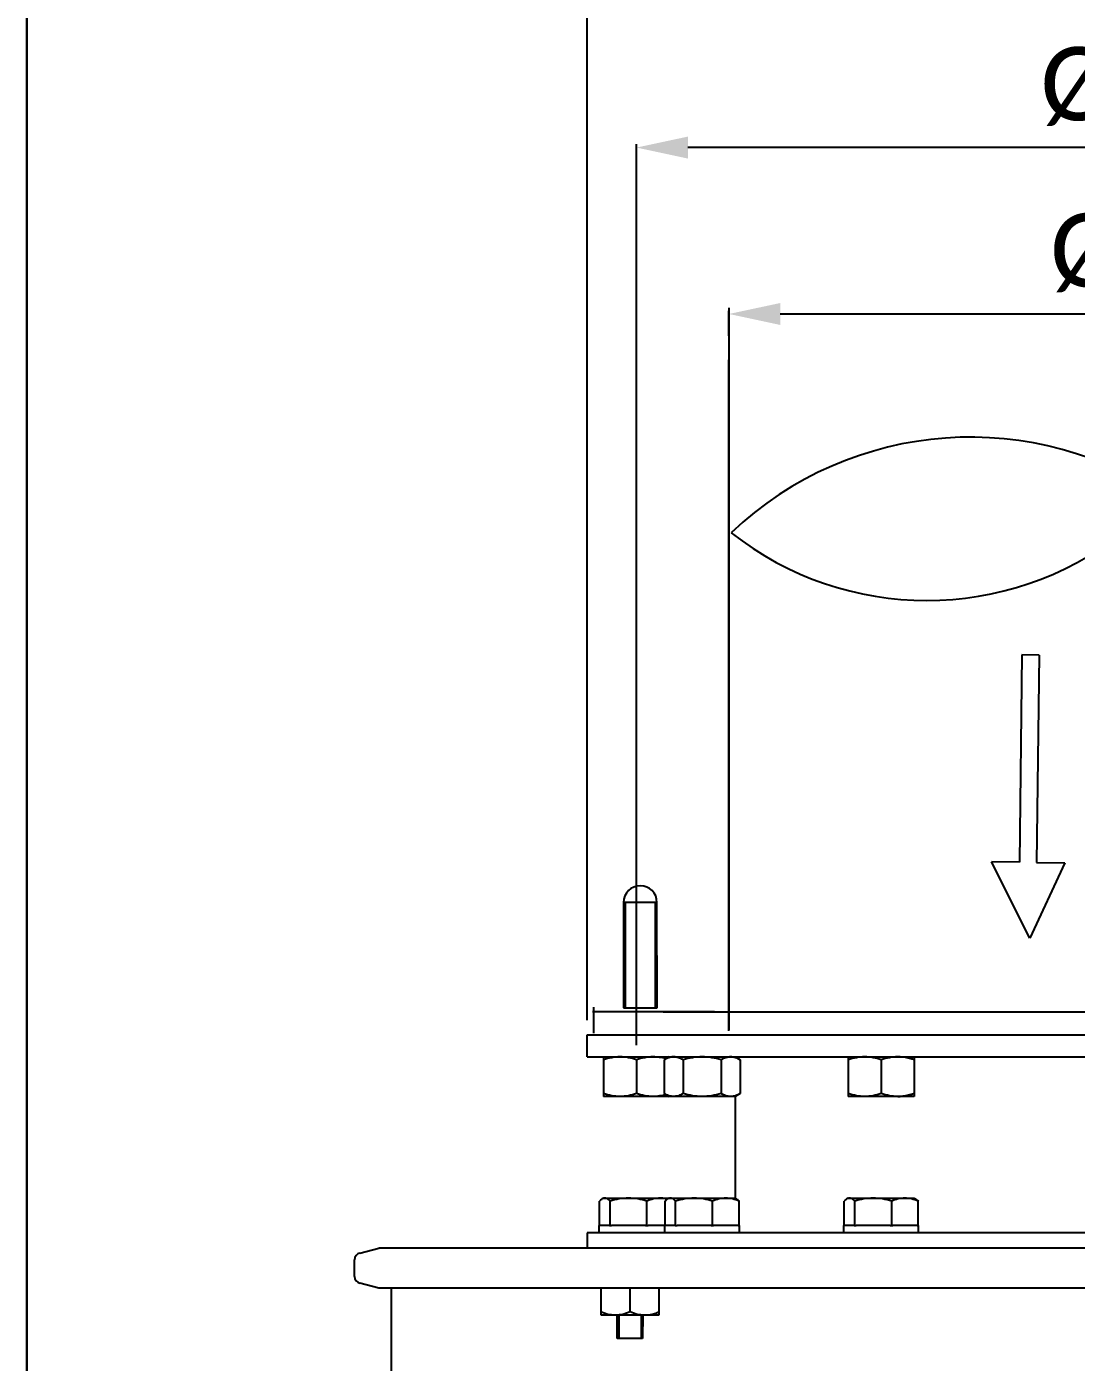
# Model space of a CAD drawing. Header units: millimetres. Extents: x 0 to 7169, y -1866 to 3918.
# Drawn here: x 3796 to 4273, y -317 to 290 of the extents above; entities that cross this region are included whole.
import ezdxf

# ---------------------------------------------------------------- set-up
doc = ezdxf.new("R2010")
doc.units = ezdxf.units.MM
doc.header["$LTSCALE"] = 217.8
doc.header["$PDMODE"] = 3
doc.header["$PDSIZE"] = 8
doc.layers.get('0').update_dxf_attribs({"linetype": 'CONTINUOUS'})
doc.layers.get('Defpoints').update_dxf_attribs({"linetype": 'CONTINUOUS'})
doc.layers.add('00_BUW_DATUM', color=7, linetype='CONTINUOUS')
doc.layers.add('02___PRT_ALL_AXES', color=7, linetype='CONTINUOUS')
doc.styles.get("Standard").update_dxf_attribs({"font": 'calibri.ttf'})
doc.dimstyles.new('DIMSTYLE_2', dxfattribs={"dimtxt": 33.333333, "dimasz": 23.333333, "dimexe": 1.5, "dimexo": 1, "dimgap": 1.25, "dimtad": 1, "dimdsep": 46, "dimtxsty": 'Standard', "dimblk": '_FILLED', "dimblk1": '_FILLED', "dimblk2": '_FILLED', "dimcen": 0.09, "dimazin": 2, "dimtp": 0.01, "dimtm": 0.01, "dimtfac": 1, "dimtofl": 0, "dimtmove": 0, "dimatfit": 3, "dimldrblk": '_FILLED', "dimfxl": 1, "dimtolj": 1, "dimarcsym": 0})

# ---------------------------------------------------------------- blocks, each defined once
blk = doc.blocks.new('_FILLED')
at = {"color": 0, "linetype": 'ByBlock'}
blk.add_solid([(0, 0), (-1, 0.214), (-1, -0.214)], dxfattribs=at)
blk = doc.blocks.new('*D310')
at = {"color": 0, "linetype": 'Continuous', "lineweight": -2}
for p, q in [((4115.31, 149.78), (4115.31, 161.28)), ((4138.65, 159.78), (4448.59, 159.78)), ((4471.92, 145.72), (4471.92, 161.28))]:
    blk.add_line(p, q, dxfattribs=at)
at = {"layer": 'Defpoints', "color": 0}
for p in [(4471.92, 159.78), (4115.31, 148.78), (4471.92, 144.72)]:
    blk.add_point(p, dxfattribs=at)
at = {"color": 0, "linetype": 'ByBlock', "lineweight": -2, "xscale": 23.3333333333, "yscale": 23.3333333333, "zscale": 23.3333333333, "rotation": 180}
blk.add_blockref('_FILLED', (4115.31, 159.78), dxfattribs=at)
at = {"color": 0, "linetype": 'ByBlock', "lineweight": -2, "xscale": 23.3333333333, "yscale": 23.3333333333, "zscale": 23.3333333333}
blk.add_blockref('_FILLED', (4471.92, 159.78), dxfattribs=at)
at = {"color": 0, "insert": (4261.3, 205.48), "char_height": 33.333, "attachment_point": 1, "line_spacing_factor": 0.9}
blk.add_mtext('\\A1;%%c355', dxfattribs=at)
blk = doc.blocks.new('*D315')
at = {"color": 0, "linetype": 'Continuous', "lineweight": -2}
for p, q in [((4073.28, -172.53), (4073.28, 236.91)), ((4518.28, -171.19), (4518.28, 236.91)), ((4494.95, 235.41), (4096.62, 235.41))]:
    blk.add_line(p, q, dxfattribs=at)
at = {"layer": 'Defpoints', "color": 0}
for p in [(4073.28, 235.41), (4073.28, -173.53), (4518.28, -172.19)]:
    blk.add_point(p, dxfattribs=at)
at = {"color": 0, "linetype": 'ByBlock', "lineweight": -2, "xscale": 23.3333333333, "yscale": 23.3333333333, "zscale": 23.3333333333, "rotation": 180}
blk.add_blockref('_FILLED', (4073.28, 235.41), dxfattribs=at)
at = {"color": 0, "linetype": 'ByBlock', "lineweight": -2, "xscale": 23.3333333333, "yscale": 23.3333333333, "zscale": 23.3333333333}
blk.add_blockref('_FILLED', (4518.28, 235.41), dxfattribs=at)
at = {"color": 0, "insert": (4313.63, 281.11), "char_height": 33.333, "attachment_point": 2, "line_spacing_factor": 0.9}
blk.add_mtext('\\A1;%%c445', dxfattribs=at)
blk = doc.blocks.new('*D316')
at = {"color": 0, "linetype": 'Continuous', "lineweight": -2}
for p, q in [((4050.78, -161.19), (4050.78, 325.83)), ((4517.45, 324.33), (4074.12, 324.33)), ((4540.78, -161.19), (4540.78, 325.83))]:
    blk.add_line(p, q, dxfattribs=at)
at = {"layer": 'Defpoints', "color": 0}
for p in [(4050.78, 324.33), (4050.78, -162.19), (4540.78, -162.19)]:
    blk.add_point(p, dxfattribs=at)
at = {"color": 0, "linetype": 'ByBlock', "lineweight": -2, "xscale": 23.3333333333, "yscale": 23.3333333333, "zscale": 23.3333333333, "rotation": 180}
blk.add_blockref('_FILLED', (4050.78, 324.33), dxfattribs=at)
at = {"color": 0, "linetype": 'ByBlock', "lineweight": -2, "xscale": 23.3333333333, "yscale": 23.3333333333, "zscale": 23.3333333333}
blk.add_blockref('_FILLED', (4540.78, 324.33), dxfattribs=at)
at = {"color": 0, "insert": (4308.72, 370.02), "char_height": 33.333, "attachment_point": 2, "line_spacing_factor": 0.9}
blk.add_mtext('\\A1;%%c490', dxfattribs=at)
blk = doc.blocks.new('ARROW_4_BL0', base_point=(1881.99, 2048.48))
at = {"color": 7, "linetype": 'Continuous'}
for p, q in [((1911.91, 2052.37), (1912.07, 2065.14)), ((1912.07, 2065.14), (1946.4, 2049.29)), ((1817.68, 2053.5), (1817.58, 2045.71)), ((1817.68, 2053.5), (1911.91, 2052.37)), ((1817.58, 2045.71), (1911.82, 2044.58)), ((1946.4, 2049.29), (1911.67, 2031.81)), ((1911.82, 2044.58), (1911.67, 2031.81))]:
    blk.add_line(p, q, dxfattribs=at)

msp = doc.modelspace()

# ---------------------------------------------------------------- linework, layer by layer
at = {"color": 0, "linetype": 'Continuous'}
for p, q in [((3796.019, -1866.261), (3796.019, 1115.979)), ((3796.019, 1115.979), (3796.019, -1686.098)), ((4115.314, -165.61), (4115.314, 162.561)), ((4115.198, -165.972), (4115.198, 138.876)), ((4082.575, -107.654), (4067.411, -107.654)), ((4067.411, -107.654), (4067.419, -155.549)), ((4068.291, -155.549), (4068.291, -107.654)), ((4081.745, -107.654), (4081.745, -155.549)), ((4082.582, -155.549), (4082.575, -107.654)), ((4053.305, -157.267), (4108.646, -157.267)), ((4053.814, -167.037), (4053.814, -155.192)), ((4067.419, -155.549), (4082.582, -155.549)), ((4085.419, -157.432), (4507.919, -157.432)), ((4061.037, -254.555), (4061.899, -254.555)), ((4077.363, -254.555), (4078.488, -254.555)), ((4090.847, -254.555), (4091.708, -254.555)), ((4107.172, -254.555), (4108.298, -254.555)), ((4119.421, -254.555), (4119.892, -254.555)), ((4172.287, -254.555), (4173.149, -254.555)), ((4188.613, -254.555), (4189.739, -254.555)), ((4200.861, -254.555), (4201.332, -254.555)), ((4057.03, -282.906), (4057.03, -295.107)), ((4070.309, -293.575), (4070.309, -282.906)), ((4083.587, -295.107), (4083.587, -282.906)), ((4057.03, -295.107), (4083.587, -295.107)), ((4064.485, -305.878), (4064.485, -295.107)), ((4065.19, -295.11), (4065.19, -305.878)), ((4075.405, -295.107), (4075.405, -305.878)), ((4076.133, -295.107), (4076.057, -305.878)), ((4076.057, -305.878), (4064.485, -305.878))]:
    msp.add_line(p, q, dxfattribs=at)
for centre, radius, start, end in [((4225.121, -54.139), 157.932, 54.696971, 133.533961), ((4205.242, 173.367), 143.788, 231.808948, 308.191052), ((4074.993, -107.654), 7.582, 0, 180), ((4063.689, -280.046), 15.061, 243.76316, 296.073325), ((4076.998, -279.743), 15.364, 244.189057, 295.394346)]:
    msp.add_arc(centre, radius, start, end, dxfattribs=at)
at = {"layer": '00_BUW_DATUM', "color": 0, "linetype": 'Continuous'}
for p, q in [((4058.285, -177.855), (4058.285, -195.855)), ((4073.285, -179.195), (4073.285, -194.515)), ((4088.094, -177.855), (4085.774, -179.195)), ((4085.774, -179.195), (4085.774, -194.515)), ((4094.434, -179.195), (4094.434, -194.515)), ((4111.754, -179.195), (4111.754, -194.515)), ((4118.094, -177.855), (4120.415, -179.195)), ((4120.415, -179.195), (4120.415, -194.515)), ((4169.535, -177.855), (4169.535, -195.855)), ((4184.535, -179.195), (4184.535, -194.515)), ((4199.535, -177.855), (4199.535, -195.855)), ((4118.094, -195.855), (4058.285, -195.855)), ((4085.774, -194.515), (4088.094, -195.855)), ((4120.415, -194.515), (4118.094, -195.855)), ((4199.535, -195.855), (4169.535, -195.855)), ((4058.285, -242.055), (4057.689, -242.399)), ((4058.285, -242.055), (4118.094, -242.055)), ((4088.094, -242.055), (4087.498, -242.399)), ((4118.094, -242.055), (4118.69, -242.399)), ((4169.535, -242.055), (4168.939, -242.399)), ((4169.535, -242.055), (4199.535, -242.055)), ((4199.535, -242.055), (4200.13, -242.399)), ((4056.487, -254.555), (4056.487, -243.395)), ((4061.228, -254.555), (4061.228, -243.395)), ((4078.026, -254.555), (4078.026, -243.395)), ((4086.296, -254.555), (4086.296, -243.395)), ((4091.037, -254.555), (4091.037, -243.395)), ((4107.835, -254.555), (4107.835, -243.395)), ((4119.892, -254.555), (4119.892, -243.395)), ((4167.737, -254.555), (4167.737, -243.395)), ((4172.478, -254.555), (4172.478, -243.395)), ((4189.276, -254.555), (4189.276, -243.395)), ((4201.332, -254.555), (4201.332, -243.395)), ((4061.037, -254.555), (4056.285, -254.555)), ((4056.285, -257.855), (4056.285, -254.555)), ((4077.363, -254.555), (4061.899, -254.555)), ((4090.847, -254.555), (4078.488, -254.555)), ((4086.094, -257.855), (4086.094, -254.555)), ((4107.172, -254.555), (4091.708, -254.555)), ((4119.421, -254.555), (4108.298, -254.555)), ((4120.094, -254.555), (4119.892, -254.555)), ((4120.094, -257.855), (4120.094, -254.555)), ((4172.287, -254.555), (4167.535, -254.555)), ((4167.535, -257.855), (4167.535, -254.555)), ((4188.613, -254.555), (4173.149, -254.555)), ((4200.861, -254.555), (4189.739, -254.555)), ((4201.535, -254.555), (4201.332, -254.555)), ((4201.535, -257.855), (4201.535, -254.555))]:
    msp.add_line(p, q, dxfattribs=at)
for centre, start, end in [((4192.032, -197.469), 86.605569, 89.993263), ((4192.032, -176.241), 270.006737, 273.394431)]:
    msp.add_arc(centre, 19.614, start, end, dxfattribs=at)
for points, knots in [([(4065.785, -177.855), (4064.515, -177.855), (4061.963, -178.113), (4059.498, -178.79), (4058.285, -179.195)], [0, 0, 0, 0, 0.4981271, 1, 1, 1, 1]), ([(4073.285, -179.195), (4072.072, -178.79), (4069.607, -178.113), (4067.054, -177.855), (4065.785, -177.855)], [0, 0, 0, 0, 0.5018729, 1, 1, 1, 1]), ([(4080.785, -177.855), (4079.515, -177.855), (4076.963, -178.113), (4074.498, -178.79), (4073.285, -179.195)], [0, 0, 0, 0, 0.4981271, 1, 1, 1, 1]), ([(4086.638, -178.694), (4085.683, -178.432), (4083.748, -178.008), (4081.77, -177.855), (4080.785, -177.855)], [0, 0, 0, 0, 0.5012291, 1, 1, 1, 1]), ([(4090.104, -177.855), (4089.364, -177.855), (4087.835, -178.132), (4086.453, -178.802), (4085.774, -179.195)], [0, 0, 0, 0, 0.4850689, 1, 1, 1, 1]), ([(4094.434, -179.195), (4093.754, -178.802), (4092.373, -178.132), (4090.843, -177.855), (4090.104, -177.855)], [0, 0, 0, 0, 0.5149311, 1, 1, 1, 1]), ([(4103.094, -177.855), (4101.63, -177.855), (4098.697, -178.111), (4095.841, -178.789), (4094.434, -179.195)], [0, 0, 0, 0, 0.4998957, 1, 1, 1, 1]), ([(4111.754, -179.195), (4110.347, -178.789), (4107.491, -178.111), (4104.558, -177.855), (4103.094, -177.855)], [0, 0, 0, 0, 0.5001043, 1, 1, 1, 1]), ([(4116.084, -177.855), (4115.345, -177.855), (4113.815, -178.132), (4112.434, -178.802), (4111.754, -179.195)], [0, 0, 0, 0, 0.4850689, 1, 1, 1, 1]), ([(4120.415, -179.195), (4119.735, -178.802), (4118.353, -178.132), (4116.824, -177.855), (4116.084, -177.855)], [0, 0, 0, 0, 0.5149311, 1, 1, 1, 1]), ([(4177.035, -177.855), (4175.765, -177.855), (4173.213, -178.113), (4170.748, -178.79), (4169.535, -179.195)], [0, 0, 0, 0, 0.4981271, 1, 1, 1, 1]), ([(4184.535, -179.195), (4183.322, -178.79), (4180.857, -178.113), (4178.304, -177.855), (4177.035, -177.855)], [0, 0, 0, 0, 0.5018729, 1, 1, 1, 1]), ([(4192.035, -177.855), (4190.765, -177.855), (4188.213, -178.113), (4185.748, -178.79), (4184.535, -179.195)], [0, 0, 0, 0, 0.4981271, 1, 1, 1, 1]), ([(4199.535, -179.195), (4199.019, -179.023), (4196.954, -178.386), (4194.808, -177.985), (4193.194, -177.889)], [0, 0, 0, 0, 0.2515886, 1, 1, 1, 1]), ([(4065.785, -195.855), (4064.515, -195.855), (4061.963, -195.597), (4059.498, -194.92), (4058.285, -194.515)], [0, 0, 0, 0, 0.4981271, 1, 1, 1, 1]), ([(4073.285, -194.515), (4072.072, -194.92), (4069.607, -195.597), (4067.054, -195.855), (4065.785, -195.855)], [0, 0, 0, 0, 0.5018729, 1, 1, 1, 1]), ([(4080.785, -195.855), (4079.515, -195.855), (4076.963, -195.597), (4074.498, -194.92), (4073.285, -194.515)], [0, 0, 0, 0, 0.4981271, 1, 1, 1, 1]), ([(4086.638, -195.016), (4085.683, -195.278), (4083.748, -195.702), (4081.77, -195.855), (4080.785, -195.855)], [0, 0, 0, 0, 0.5012291, 1, 1, 1, 1]), ([(4090.104, -195.855), (4089.364, -195.855), (4087.835, -195.578), (4086.453, -194.908), (4085.774, -194.515)], [0, 0, 0, 0, 0.4850689, 1, 1, 1, 1]), ([(4094.434, -194.515), (4093.754, -194.908), (4092.373, -195.578), (4090.843, -195.855), (4090.104, -195.855)], [0, 0, 0, 0, 0.5149311, 1, 1, 1, 1]), ([(4103.094, -195.855), (4101.63, -195.855), (4098.697, -195.599), (4095.841, -194.921), (4094.434, -194.515)], [0, 0, 0, 0, 0.4998957, 1, 1, 1, 1]), ([(4111.754, -194.515), (4110.347, -194.921), (4107.491, -195.599), (4104.558, -195.855), (4103.094, -195.855)], [0, 0, 0, 0, 0.5001043, 1, 1, 1, 1]), ([(4116.084, -195.855), (4115.345, -195.855), (4113.815, -195.578), (4112.434, -194.908), (4111.754, -194.515)], [0, 0, 0, 0, 0.4850689, 1, 1, 1, 1]), ([(4120.415, -194.515), (4119.735, -194.908), (4118.353, -195.578), (4116.824, -195.855), (4116.084, -195.855)], [0, 0, 0, 0, 0.5149311, 1, 1, 1, 1]), ([(4177.035, -195.855), (4175.765, -195.855), (4173.213, -195.597), (4170.748, -194.92), (4169.535, -194.515)], [0, 0, 0, 0, 0.4981271, 1, 1, 1, 1]), ([(4184.535, -194.515), (4183.322, -194.92), (4180.857, -195.597), (4178.304, -195.855), (4177.035, -195.855)], [0, 0, 0, 0, 0.5018729, 1, 1, 1, 1]), ([(4192.035, -195.855), (4190.765, -195.855), (4188.213, -195.597), (4185.748, -194.92), (4184.535, -194.515)], [0, 0, 0, 0, 0.4981271, 1, 1, 1, 1]), ([(4199.535, -194.515), (4199.019, -194.687), (4196.954, -195.323), (4194.808, -195.725), (4193.194, -195.821)], [0, 0, 0, 0, 0.2515886, 1, 1, 1, 1]), ([(4057.689, -242.399), (4057.585, -242.459), (4057.147, -242.744), (4056.763, -243.104), (4056.487, -243.395)], [0, 0, 0, 0, 0.2310069, 1, 1, 1, 1]), ([(4058.858, -242.055), (4058.76, -242.055), (4058.35, -242.086), (4057.958, -242.243), (4057.689, -242.399)], [0, 0, 0, 0, 0.2397778, 1, 1, 1, 1]), ([(4061.228, -243.395), (4061.044, -243.2), (4060.677, -242.845), (4060.089, -242.409), (4059.483, -242.124), (4059.06, -242.055), (4058.858, -242.055)], [0, 0, 0, 0, 0.2876594, 0.5479439, 0.7823335, 1, 1, 1, 1]), ([(4069.627, -242.055), (4068.207, -242.055), (4065.36, -242.311), (4062.592, -242.989), (4061.228, -243.395)], [0, 0, 0, 0, 0.4995577, 1, 1, 1, 1]), ([(4078.026, -243.395), (4076.662, -242.989), (4073.894, -242.311), (4071.047, -242.055), (4069.627, -242.055)], [0, 0, 0, 0, 0.5004423, 1, 1, 1, 1]), ([(4084.054, -242.055), (4083.031, -242.055), (4080.957, -242.318), (4078.992, -242.994), (4078.026, -243.395)], [0, 0, 0, 0, 0.4943637, 1, 1, 1, 1]), ([(4087.36, -242.479), (4087.088, -242.411), (4086.002, -242.169), (4084.886, -242.055), (4084.054, -242.055)], [0, 0, 0, 0, 0.251959, 1, 1, 1, 1]), ([(4087.498, -242.399), (4087.394, -242.459), (4086.957, -242.744), (4086.572, -243.104), (4086.296, -243.395)], [0, 0, 0, 0, 0.2310069, 1, 1, 1, 1]), ([(4088.667, -242.055), (4088.569, -242.055), (4088.16, -242.086), (4087.768, -242.243), (4087.498, -242.399)], [0, 0, 0, 0, 0.2397778, 1, 1, 1, 1]), ([(4091.037, -243.395), (4090.853, -243.2), (4090.486, -242.845), (4089.898, -242.409), (4089.293, -242.124), (4088.87, -242.055), (4088.667, -242.055)], [0, 0, 0, 0, 0.2876594, 0.5479439, 0.7823335, 1, 1, 1, 1]), ([(4099.436, -242.055), (4098.016, -242.055), (4095.169, -242.311), (4092.401, -242.989), (4091.037, -243.395)], [0, 0, 0, 0, 0.4995577, 1, 1, 1, 1]), ([(4107.835, -243.395), (4106.472, -242.989), (4103.703, -242.311), (4100.856, -242.055), (4099.436, -242.055)], [0, 0, 0, 0, 0.5004423, 1, 1, 1, 1]), ([(4113.863, -242.055), (4112.841, -242.055), (4110.767, -242.318), (4108.801, -242.994), (4107.835, -243.395)], [0, 0, 0, 0, 0.4943637, 1, 1, 1, 1]), ([(4119.892, -243.395), (4118.925, -242.994), (4116.96, -242.318), (4114.886, -242.055), (4113.863, -242.055)], [0, 0, 0, 0, 0.5056364, 1, 1, 1, 1]), ([(4118.69, -242.399), (4118.794, -242.459), (4119.232, -242.744), (4119.616, -243.104), (4119.892, -243.395)], [0, 0, 0, 0, 0.2310069, 1, 1, 1, 1]), ([(4168.939, -242.399), (4168.835, -242.459), (4168.397, -242.744), (4168.013, -243.104), (4167.737, -243.395)], [0, 0, 0, 0, 0.2310069, 1, 1, 1, 1]), ([(4170.108, -242.055), (4170.01, -242.055), (4169.6, -242.086), (4169.208, -242.243), (4168.939, -242.399)], [0, 0, 0, 0, 0.2397778, 1, 1, 1, 1]), ([(4172.478, -243.395), (4172.294, -243.2), (4171.927, -242.845), (4171.339, -242.409), (4170.733, -242.124), (4170.31, -242.055), (4170.108, -242.055)], [0, 0, 0, 0, 0.2876594, 0.5479439, 0.7823335, 1, 1, 1, 1]), ([(4180.877, -242.055), (4179.457, -242.055), (4176.61, -242.311), (4173.842, -242.989), (4172.478, -243.395)], [0, 0, 0, 0, 0.4995577, 1, 1, 1, 1]), ([(4189.276, -243.395), (4187.912, -242.989), (4185.144, -242.311), (4182.297, -242.055), (4180.877, -242.055)], [0, 0, 0, 0, 0.5004423, 1, 1, 1, 1]), ([(4195.304, -242.055), (4194.281, -242.055), (4192.207, -242.318), (4190.242, -242.994), (4189.276, -243.395)], [0, 0, 0, 0, 0.4943637, 1, 1, 1, 1]), ([(4201.332, -243.395), (4200.366, -242.994), (4198.401, -242.318), (4196.327, -242.055), (4195.304, -242.055)], [0, 0, 0, 0, 0.5056364, 1, 1, 1, 1]), ([(4200.13, -242.399), (4200.235, -242.459), (4200.672, -242.744), (4201.056, -243.104), (4201.332, -243.395)], [0, 0, 0, 0, 0.2310069, 1, 1, 1, 1])]:
    msp.add_open_spline(points, degree=3, knots=knots, dxfattribs=at)
at = {"layer": '02___PRT_ALL_AXES', "color": 0, "linetype": 'Continuous'}
for p, q in [((4050.785, -167.855), (4540.785, -167.855)), ((4050.785, -177.855), (4050.785, -167.855)), ((4050.785, -177.855), (4540.785, -177.855)), ((4118.285, -242.165), (4118.285, -195.745)), ((4540.785, -257.855), (4050.785, -257.855)), ((4050.785, -257.855), (4050.785, -264.804)), ((3947.485, -266.999), (3956.177, -264.804)), ((4451.756, -264.804), (3956.177, -264.804)), ((3945.069, -277.609), (3945.069, -270.101)), ((3956.177, -282.906), (3947.485, -280.711)), ((4451.756, -282.906), (3956.177, -282.906)), ((3961.669, -282.906), (3961.669, -1259.003))]:
    msp.add_line(p, q, dxfattribs=at)
for centre, start, end in [((3948.269, -270.101), 104.172338, 180), ((3948.269, -277.609), 180, 255.827662)]:
    msp.add_arc(centre, 3.2, start, end, dxfattribs=at)

# ---------------------------------------------------------------- block references
at = {"color": 0, "linetype": 'Continuous', "rotation": 270}
msp.add_blockref('ARROW_4_BL0', (4251.288, -59.543), dxfattribs=at)

# ---------------------------------------------------------------- dimensions: what is measured, and where the dimension line sits
at = {"color": 0, "linetype": 'Continuous'}
for base, p1, p2, picture, middle in [((4050.785, 324.326), (4540.785, -162.188), (4050.785, -162.188), '*D316', (4308.718, 324.326)), ((4073.285, 235.413), (4518.285, -172.188), (4073.285, -173.528), '*D315', (4313.632, 235.413))]:
    dim = msp.add_linear_dim(base=base, p1=p1, p2=p2, angle=180, text='%%c<>', dimstyle='DIMSTYLE_2', dxfattribs=at)
    dim.commit()
    dim.dimension.update_dxf_attribs({"geometry": picture, "text_midpoint": middle, "dimtype": 160})
dim = msp.add_linear_dim(base=(4471.923, 159.782), p1=(4115.314, 148.782), p2=(4471.923, 144.724), text='%%c355', dimstyle='DIMSTYLE_2', override={"dimtxsty": 'Standard'}, dxfattribs=at)
dim.commit()
dim.dimension.update_dxf_attribs({"geometry": '*D310', "text_midpoint": (4315.841, 159.782), "dimtype": 160})

doc.saveas('drawing.dxf')
